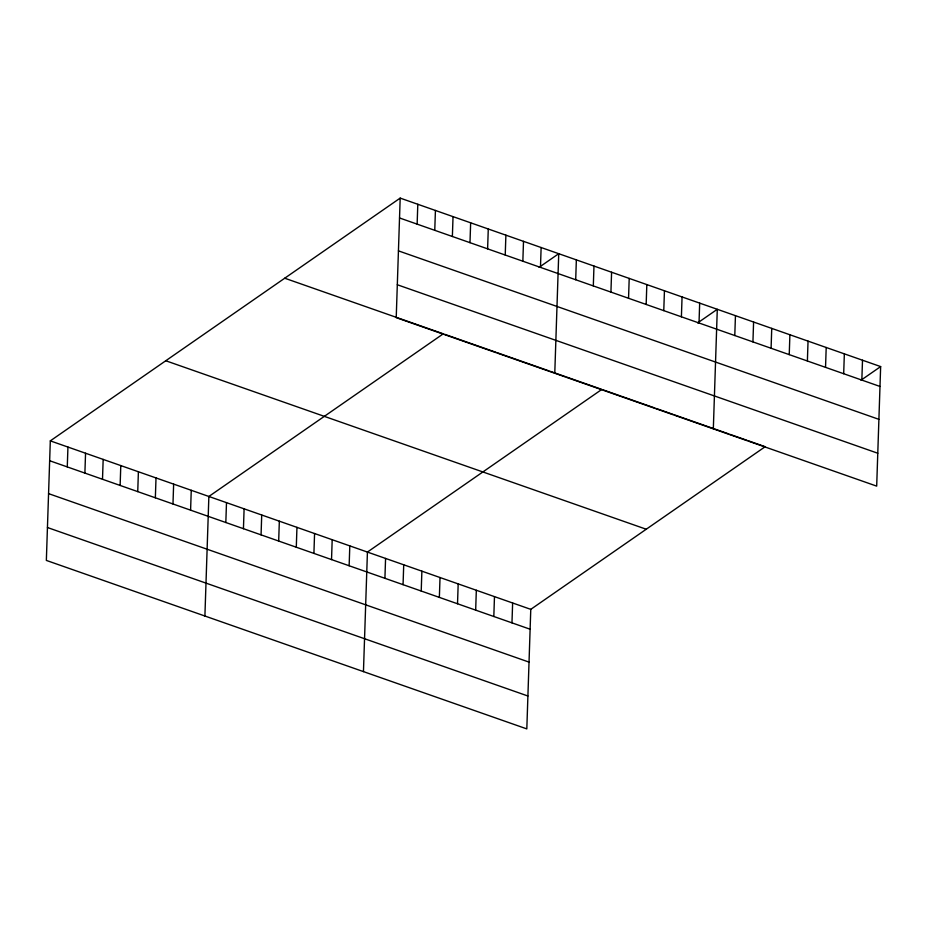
<?xml version="1.0" encoding="UTF-8"?>
<svg xmlns="http://www.w3.org/2000/svg" width="927" height="927" viewBox="0 0 927 927"><rect width="100%" height="100%" fill="white"/><g stroke="black" fill="none" stroke-linecap="round" stroke-linejoin="round"><path stroke-width="1.39" d="M400.186 198.1L396.223 317.648L876.687 486.13L880.65 366.582L400.186 198.1L50.313 440.87L46.35 560.418L526.814 728.9L530.777 609.352L765.192 446.698L748.344 440.788M67.277 466.907L67.938 447.046M84.89 473.094L85.551 453.222M102.503 479.271L103.164 459.398M120.128 485.447L120.788 465.574M137.741 491.623L138.401 471.762M155.354 497.799L156.014 477.938M172.978 503.975L173.639 484.114M190.591 510.151L191.252 490.29M204.902 616.015L208.865 496.466L443.28 333.813L284.728 278.216M225.829 522.515L226.489 502.643M243.442 528.691L244.102 508.819M261.066 534.867L261.715 515.006M278.679 541.044L279.34 521.183M296.292 547.22L296.953 527.359M313.917 553.396L314.566 533.535M331.53 559.584L332.19 539.711M349.143 565.76L349.803 545.887M363.454 671.611L367.428 552.063L601.832 389.41L566.606 377.057M384.914 578.297L385.574 558.436M403.06 584.659L403.72 564.798M417.138 224.137L417.799 204.276M421.217 591.032L421.878 571.159M434.763 230.325L435.423 210.452M439.363 597.394L440.024 577.533M452.376 236.501L453.036 216.628M457.521 603.755L458.181 583.894M469.989 242.677L470.649 222.804M475.667 610.128L476.327 590.256M487.614 248.853L488.274 228.992M505.227 255.029L505.887 235.168M493.824 616.49L494.473 596.629M522.851 261.205L523.5 241.344M511.971 622.851L512.631 602.99M540.464 267.382L541.125 247.521M554.775 373.245L558.738 253.697L539.108 267.324M575.702 279.745L576.351 259.873M593.315 285.922L593.975 266.049M610.928 292.098L611.588 272.237M628.552 298.274L629.201 278.413M646.165 304.45L646.826 284.589M663.778 310.626L664.439 290.765M681.403 316.814L682.063 296.941M699.016 322.99L699.676 303.117M713.327 428.842L717.289 309.294L697.66 322.92M734.787 335.528L735.447 315.667M752.933 341.889L753.593 322.028M771.09 348.262L771.739 328.39M789.236 354.624L789.897 334.763M807.382 360.985L808.043 341.124M825.54 367.359L826.2 347.486M843.686 373.72L844.346 353.859M861.843 380.082L862.504 360.221M861.021 380.209L880.65 366.582M399.525 217.961L879.99 386.455M398.436 250.858L878.9 419.34M397.312 284.751L877.776 453.233M444.636 334.288L496.13 352.341M497.486 352.816L548.981 370.881M550.337 371.356L565.25 376.582M603.129 389.873L619.989 395.783M621.287 396.235L654.995 408.054M656.293 408.506L673.141 414.415M674.439 414.879L728.889 433.963M730.186 434.427L747.046 440.337M165.771 360.754L646.235 529.236M50.313 440.87L530.777 609.352M49.652 460.731L530.117 629.224M48.563 493.627L529.027 662.11M47.439 527.521L527.903 696.003"/></g></svg>
